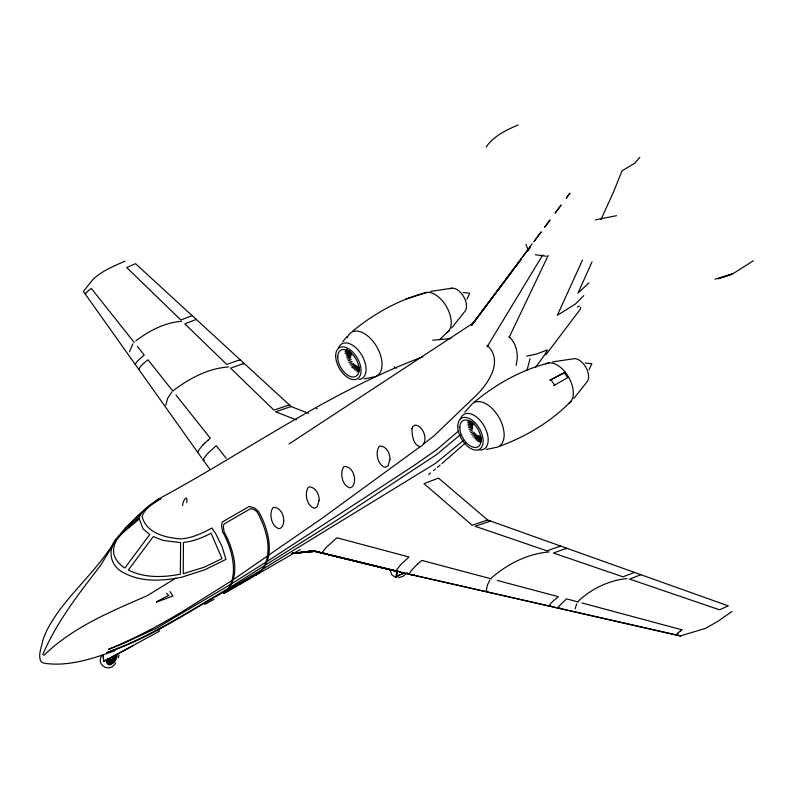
<?xml version="1.0" encoding="UTF-8"?>
<svg xmlns="http://www.w3.org/2000/svg" width="793" height="793" viewBox="0 0 793 793"><rect width="100%" height="100%" fill="white"/><g stroke="black" fill="none" stroke-linecap="round" stroke-linejoin="round"><path stroke-width="1.19" d="M477.753 441.364L477.782 435.823M113.865 655.603L113.924 657L115.669 656.426L115.748 655.127M355.938 370.846L356.503 366.029M476.444 440.234L477.029 435.436M165.846 405.213L167.571 398.502L171.843 392M486.297 590.22L487.526 584.728L489.905 580.03M129.537 351.567L132.937 343.825M575.084 608.796L576.759 603.83M403.568 572.992L396.341 577.155L395.776 576.828L397.214 570.811M396.341 577.155L397.779 571.138M101.484 655.989C95.953 666.001 110.752 673.009 115.6 662.859M118.395 657.675L119.099 654.978M354.58 369.845L355.71 365.484M526.978 370.41L530.061 358.654M475.116 439.064L476.276 434.723M516.104 365.335C518.751 355.482 516.897 343.696 509.066 336.698M182.648 505.607C182.142 502.098 188.01 492.334 186.791 502.673M109.563 660.45L108.076 662.423L109.682 663.166L110.485 660.876L107.927 659.498M113.26 657.903L112.943 658.656M168.949 595.315L156.39 601.818M223.705 593.521C240.299 579.782 232.795 549.43 222.645 531.984L221.525 525.343L222.377 521.943L249.21 506.449L254.305 507.867L258.429 511.326C269.293 529.902 277.5 562.554 255.019 575.619M353.242 368.666L354.937 364.839M42.753 654.681C56.729 621.752 79.082 593.412 100.652 565.25L114.529 542.62M592.004 261.898L577.968 293.152L588.941 282.853M473.837 437.726L475.552 433.93M582.488 260.104L557.34 315.287L575.183 304.205L583.767 295.64M600.955 219.562L613.782 191.41L621.97 170.872L634.806 163.199L639.802 157.262M262.701 569.245C273.258 551.432 266.488 529.238 257.368 512.288L255.267 510.355A9.169 7.405 45.7 0 0 252.313 508.947L250.509 508.719L224.082 523.985L223.537 525.561A9.169 7.405 45.7 0 0 223.666 528.594L223.983 531.568C233.529 549.331 242.162 576.818 224.925 592.5C224.825 593.095 225.886 592.49 226.154 592.302L252.927 576.878L262.701 569.245L227.938 589.734M509.037 337.58L548.231 255.425M466.948 299.219L469.743 293.162L463.112 292.558M589.06 369.707L591.856 363.66L585.214 363.055M542.759 254.93L486.981 347.007M352.667 366.723L352.023 367.546M352.082 367.159L354.084 364.255M472.747 436.091L474.769 433.216M115.996 539.19C99.868 566.807 75.563 587.752 57.056 613.524C51.287 622.158 45.548 631.03 42.673 641.111C41.464 647.336 38.203 654.314 40.493 660.648C41.553 663.186 44.805 663.146 47.074 663.622C70.359 666.189 93.515 658.398 115.134 650.637M545.891 354.778L580.585 308.854L580.585 307.397M532.222 243.838L471.696 325.17L521.199 258.905M522.676 256.922L530.051 246.97M534.472 241.013L541.113 232.062M544.801 227.085L549.965 220.127M210.165 469.595L202.929 459.662L207.756 453.398L216.192 445.666L226.223 458.285M533.699 241.855L541.084 231.943M544.771 226.986L549.945 220.038M471.696 325.17L512.516 270.869M516.233 265.933L521.427 259.024M527.365 251.123L530.329 247.178M535.761 367.159L544.732 354.818L547.398 349.901L536.692 353.975L526.691 356.196M471.825 324.724L514.816 267.667M516.302 265.705L521.487 258.815M528.158 249.964L530.378 247.01M545.743 363.898A22.848 13.194 60 0 1 565.25 372.195L550.055 380.194L565.25 372.195L568.591 377.091A22.848 13.194 60 0 1 568.591 403.478M578.484 601.064C591.519 588.703 609.074 580.337 627.025 578.563M342.675 341.674L347.165 336.46M464.777 412.172L470.854 405.382A25.227 14.561 60 0 1 498.916 417.316A25.227 14.561 60 0 1 495.219 447.589L486.307 449.453M451.683 327.985L465.213 310.975A13.62 7.861 60 0 0 462.735 295.155A13.62 7.861 60 0 0 450.057 288.801M573.785 398.482L587.316 381.473A13.62 7.861 60 0 0 585.789 367.159A13.62 7.861 60 0 0 574.162 358.684L552.662 361.895M486.149 147.022C493.712 135.89 506.202 130.141 518.097 124.947M398.552 577.77L403.221 576.233L407.255 572.596M125.344 528.029L141.987 512.228L125.344 528.029L118.484 536.326L139.499 517.115C142.343 509.82 149.253 505.24 155.597 501.166M119.178 535.632C107.005 547.22 108.492 565.231 123.698 572.754C141.471 582.458 162.734 581.071 181.884 577.175L204.951 569.731L225.946 559.382L222.06 546.625L215.518 533.302L211.84 528.029C202.225 533.302 191.896 538.13 180.804 538.893C165.866 537.813 146.021 533.223 142.135 516.382C145 507.857 153.892 503.337 160.959 498.648L157.292 499.689L154.833 501.85M491.452 577.948C507.431 563.962 527.741 553.683 549.143 551.938M676.825 634.182L676.052 635.034L676.825 635.015M86.298 292.567L85.119 293.856L85.892 293.846M676.835 634.162L678.025 632.983M202.721 445.141L197.388 451.901L198.042 452.149M86.308 292.558L88.608 290.496M202.73 445.131L203.385 444.467M203.395 444.457L204.723 443.148M449.056 330.602L439.411 339.771M571.158 401.099C551.492 421.39 526.532 436.309 500.145 446.112M144.207 510.087L127.762 525.937L132.471 522.19M43.922 655.355C72.748 627.154 110.901 611.512 147.3 595.662L175.887 578.047M204.733 443.138L208.153 440.065M109.295 659.945L107.61 661.55L107.491 659.122L109.236 658.547L109.295 659.945L107.66 659.003M350.912 365.702L353.361 363.392M471.666 434.534L474.135 432.244M417.624 564.011L411.676 570.078L408.93 574.033L410.268 574.489M352.488 331.355C374.157 313.374 399.593 299.318 426.981 292.369A22.848 13.194 60 0 1 447.876 309.23A22.848 13.194 60 0 1 446.489 332.981M474.591 401.853C496.279 383.911 521.675 369.746 549.083 362.867M458.354 431.194L436.507 449.819L414.105 465.432L267.31 561.305M465.471 442.881L442.038 463.518M417.643 564.001L421.866 560.403L491.214 578.84M460.247 434.792L436.596 454.587L339.136 518.751L265.576 565.003M678.035 632.973L679.928 631.357M463.122 440.739L435.466 463.39L263.96 568.442M208.172 440.056L210.323 438.271L175.957 395.013M428.666 474.561L430.579 472.985M433.444 470.616L435.357 469.04M437.26 467.464L440.135 465.104M88.618 290.486L91.294 288.394L134.245 342.497M223.983 593.214L232.706 588.079M679.938 631.347L681.911 629.811M112.864 661.62L110.703 662.998L111.079 660.777L112.319 659.984L112.864 661.62L110.405 660.202M420.181 446.687L322.087 518.285L268.599 555.189M423.67 443.961L434.058 435.793L472.053 399.355C485.841 387.202 505.329 362.143 487.1 345.272M753.35 260.768L733.029 273.664L715.117 279.215M681.921 629.801L581.923 602.948M731.969 611.443L717.556 621.553L705.314 628.413L680.156 635.986L399.048 571.872L680.929 635.946M173.617 390.384C189.606 378.241 208.321 368.319 228.691 366.931M135.772 340.891C149.064 330.83 164.587 322.602 181.478 321.334M239.149 360.359L240.101 359.675L226.788 364.473L184.828 323.841L196.267 319.42M243.213 363.967L244.085 363.333L230.604 368.17L273.932 410.12L289.346 404.896M490.51 521.08L475.126 526.284L547.031 550.857L560.512 546.02L559.64 546.655M565.736 548.905L566.678 548.221L553.375 553.028L623.011 576.828L634.45 572.407M232.25 580.387L186.573 608.945C161.653 624.339 135.653 638.038 108.611 649.328L122.528 643.866L156.875 627.977L230.307 584.58M233.469 579.534L267.38 556.032M289.009 444.001L473.996 322.543M231.546 583.797L266.071 562.088M228.562 588.277C188.912 611.433 150.234 636.987 106.748 652.56C149.946 638.434 187.188 612.117 226.689 590.478M229.801 587.494L264.327 565.786M349.842 364.136L351.735 363.016M157.292 499.689C245.761 452.218 328.262 392.109 422.857 356.791M470.715 432.879L472.618 431.779M553.782 385.646L568.591 377.091M234.768 586.889L236.829 585.69M238.901 584.5L250.251 577.948M255.316 575.49L300.24 549.559M395.776 576.828L399.9 574.449M133.422 645.621L103.734 661.54L103.031 654.78M204.703 604.425L213.981 599.359M103.556 661.451L159.224 631.337L158.996 628.928M251.282 577.354L253.701 576.204M192.104 315.604L180.844 319.985L126.702 267.548L135.534 263.663L291.17 406.571L308.457 413.331M640.883 574.707L629.632 579.088L719.499 609.797L728.341 605.911L487.715 520.039L438.509 478.129L423.977 483.631L472.222 525.293A570.851 329.581 -60 0 1 487.715 520.039M125.116 261.085C113.786 266.161 101.563 270.928 92.622 279.84L83.384 291.447L201.828 458.156M577.245 306.941L579.544 306.068M156.409 602.234L172.924 595.969L169.97 591.578M316.348 408.791L317.081 408.534M348.89 362.48L352.082 361.459M405.659 299.139L426.981 292.369M469.882 431.174L472.023 430.51M678.025 634.836L676.835 635.024M487.556 591.3L486.168 591.142M595.335 219.839L616.528 215.696M430.559 291.398L452.06 288.186M399.91 571.743L316.675 551.522M364.205 378.955L373.116 377.091A25.227 14.561 60 0 0 375.505 344.717A25.227 14.561 60 0 0 347.304 337.739M292.558 553.435L312.62 550.818L315.545 551.244L291.804 553.504L313.572 550.996L397.888 571.644M414.263 574.647L411.686 574.826M432.72 340.217L450.93 338.512M315.545 551.244L292.686 553.316L316.566 551.304M348.038 360.696L350.367 360.488M469.198 429.439L472.697 429.122M551.869 606.249C544.434 607.289 556.627 598.309 558.312 596.673L497.191 580.426M560.205 608.142L557.31 607.934L566.499 598.854L578.365 601.996M139.062 369.201C139.727 366.059 144.871 362.421 147.944 359.754L172.904 391.167M325.517 553.544L321.77 553.038L326.488 547.18L336.906 537.783L409.019 556.993L400.574 564.725L395.776 570.99L312.62 550.818L292.201 553.464L313.572 550.996L396.441 571.238M347.165 358.932L351.309 359.338M397.134 571.456L314.553 551.135L396.47 571.247M468.445 427.596L472.608 428.042M535.334 254.731L546.327 256.228M202.929 459.662L204.316 460.138M411.676 574.826L410.278 574.489M111.248 659.617L111.694 659.687A1.527 0.882 -60 0 0 112.21 659.479M346.65 357.157L349.901 358.03M468.088 425.851L472.43 427.05M135.316 364.225L137.417 361.073L144.197 355.036L137.308 346.353M296.364 419.884L275.686 411.815A570.851 329.581 -60 0 1 291.17 406.571M346.303 355.413L350.754 357.306M467.9 424.166L472.36 426.099M110.336 659.191L112.338 660.054A1.527 0.882 -60 0 0 113.112 659.637L113.905 658.269A2.399 1.388 -60 0 0 114.014 657.169L113.895 656.763M109.464 658.696L110.98 659.568M394.319 366.891L396.431 368.111M345.005 353.093L350.784 356.424M395.489 577.334L391.92 574.945L389.948 569.642M114.023 655.484L115.669 656.426M107.224 661.749L109.682 663.166M467.741 422.481L472.549 425.296M109.256 658.487L110.098 659.062M345.034 351.339L350.754 355.522M467.92 420.984L472.687 424.493M346.065 350.447L350.942 354.778M469.783 420.974L473.847 424.602M166.49 593.204L168.136 594.889M346.442 349.089L351.884 354.838M471.805 421.618L474.125 424.096M349.158 350.675L351.358 353.381M564.527 373.037L567.669 377.627M550.689 379.391L554.624 385.15M525.957 244.472L528.425 250.519M480.736 436.874L481.569 439.044M480.033 436.765L481.301 441.096M358.505 365.484L359.596 370.807M479.081 435.456L480.35 441.84M358.02 366.535L358.644 372.403M478.556 436.309L479.15 442.167M103.209 654.879L103.734 661.54M357.296 366.257L357.326 371.828M403.885 573.26A8.703 5.026 -60 0 1 400.772 574.281M113.478 657.903A2.716 1.566 -60 0 1 113.191 658.547M112.814 659.142A2.716 1.566 -60 0 1 110.673 660.341A2.716 1.566 -60 0 1 109.89 658.497M116.145 654.879A6.463 3.727 -60 0 1 111.218 663.245A6.463 3.727 -60 0 1 107.114 659.251M117.186 654.503A7.603 4.391 -60 0 1 111.387 664.346A7.603 4.391 -60 0 1 106.569 659.647M111.833 659.34A1.834 1.061 -60 0 1 110.465 658.705M338.601 347.909A20.043 11.578 60 0 1 361.033 353.916A20.043 11.578 60 0 1 359.011 379.46M460.336 419.547A20.043 11.578 60 0 1 483.601 425.147A20.043 11.578 60 0 1 478.873 449.869M180.596 542.63L180.348 574.211C163.189 577.502 144.336 578.147 128.367 569.998L153.336 536.564L163.041 540.42L180.596 542.63M183.441 542.481L183.223 573.696L204.188 567.223L222.03 558.609L211.057 533.183C202.493 537.862 193.175 541.351 183.441 542.481M139.251 518.761L143.077 528.891L149.748 534.492L124.897 567.996C120.06 565.112 116.363 560.859 114.242 555.645C109.642 538.318 129.14 528.911 139.251 518.761M411.944 428.577C412.063 434.911 412.875 445.002 420.33 446.717C429.023 442.325 424.364 426.485 415.294 425.028L412.628 426.674L411.944 428.577M283.725 520.694C283.646 523.796 282.714 528.069 279.116 528.723C271.375 526.691 268.728 513.626 272.941 507.698L274.517 507.282C280.633 508.283 283.904 514.964 283.725 520.694M319.133 500.254L317.279 506.687L314.524 508.273C306.782 506.251 304.135 493.187 308.348 487.259L309.924 486.843C316.04 487.834 319.311 494.525 319.133 500.254M354.54 479.805C354.461 482.917 353.529 487.189 349.931 487.834C342.189 485.812 339.543 472.747 343.756 466.819L345.332 466.403C351.448 467.394 354.719 474.085 354.54 479.805M389.948 459.365L388.094 465.798L385.339 467.394C377.597 465.372 374.94 452.307 379.163 446.37L380.739 445.963C386.855 446.955 390.126 453.646 389.948 459.365M113.716 657.803L112.884 659.35L113.845 660.519L115.302 657.823L113.716 657.803A1.1 0.634 -60 0 0 112.378 658.626A1.1 0.634 -60 0 0 113.112 659.518A1.1 0.634 -60 0 0 113.726 657.774M561.028 205.209L555.12 213.168L561.018 205.159M569.88 193.284L566.192 198.25L569.87 193.264M731.87 274.18L718.349 278.68L731.87 274.18M335.677 355.918A17.942 10.359 60 0 0 354.709 379.589A17.942 10.359 60 0 0 354.709 354.223A17.942 10.359 60 0 0 335.677 355.918M337.719 357.098A15.067 8.693 60 0 0 353.688 376.972A15.067 8.693 60 0 0 353.688 355.67A15.067 8.693 60 0 0 337.719 357.098M457.789 426.416A17.942 10.359 60 0 0 476.811 450.087A17.942 10.359 60 0 0 476.811 424.711A17.942 10.359 60 0 0 457.789 426.416M459.821 427.586A15.067 8.693 60 0 0 475.8 447.47A15.067 8.693 60 0 0 475.8 426.158A15.067 8.693 60 0 0 459.821 427.586"/></g></svg>
